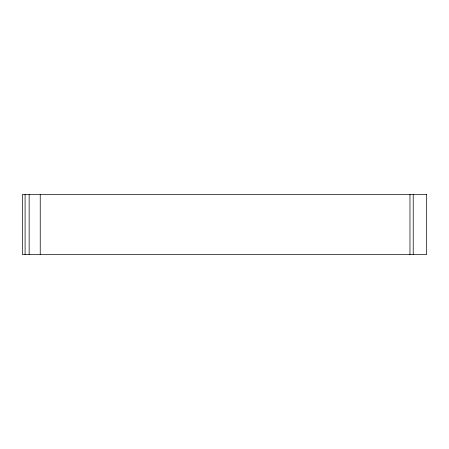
<?xml version="1.0" encoding="UTF-8"?>
<svg xmlns="http://www.w3.org/2000/svg" width="449" height="449" viewBox="0 0 449 449"><rect width="100%" height="100%" fill="white"/><g stroke="black" fill="none" stroke-linecap="round" stroke-linejoin="round"><path stroke-width="0.67" d="M413.22 194.378L413.22 254.622M409.971 194.378L409.971 254.622M40.236 194.378L40.236 254.622M29.151 194.378L29.151 254.622M25.088 194.378L25.088 254.622M426.55 194.378L22.45 194.378L22.45 254.622L426.55 254.622L426.55 194.378"/></g></svg>
